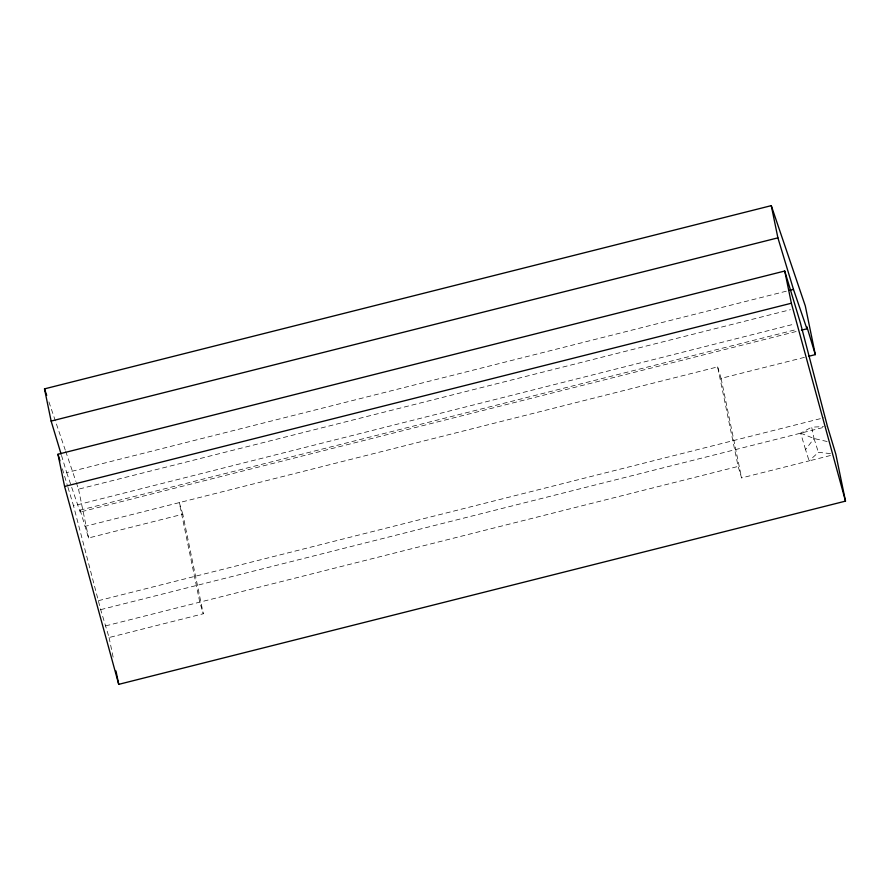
<?xml version="1.0" encoding="UTF-8"?>
<svg xmlns="http://www.w3.org/2000/svg" width="890" height="890" viewBox="0 0 890 890"><rect width="100%" height="100%" fill="white"/><g stroke="black" fill="none" stroke-linecap="round" stroke-linejoin="round"><path stroke-width="0.67" stroke-dasharray="4.45 3.34" d="M796.127 331.525L80.133 512.028L80.167 510.103L796.149 329.6M830.47 455.502L809.11 460.875L805.528 449.561L814.039 438.514L811.669 427.156L823.495 426.599M830.459 453.6L818.411 452.343L809.11 460.875L741.604 477.919L738.133 466.427L717.64 366.891L85.073 526.368M805.528 449.561L800.666 433.163L811.669 427.156M61.51 455.435L66.694 472.612L786.727 291.086M76.317 482.669L78.531 489.177L790.476 309.687M67.94 487.297L73.525 505.798L794.904 323.927M80.167 510.103L88.577 537.972L182.795 514.22L203.287 613.766L109.081 637.518L100.67 609.65L73.525 505.798M717.64 366.891L721.1 378.372L804.549 357.335M98.445 600.672L823.862 417.788M100.67 609.65L826.098 426.755M105.576 625.904L738.133 466.427M800.666 433.163L814.039 438.514L827.122 441.507M66.694 472.612L80.133 512.028M48.917 401.902L65.27 450.095M65.715 451.408L75.884 481.368M814.039 438.514L818.411 452.343M182.795 514.22L179.291 502.616L199.783 602.152L203.287 613.766M62.356 468.796L67.54 485.973M721.1 378.372L741.604 477.919M78.531 489.177L88.577 537.972M109.081 637.518L113.764 660.269"/><path stroke-width="1.33" d="M801.512 330.157L806.907 328.799L806.941 326.875L815.318 354.62L808.587 356.323M61.11 454.111L51.131 421.081L44.5 388.874L771.274 205.646L805.305 305.949L815.318 354.62M51.131 421.081L777.904 237.853L793.468 289.384L806.907 328.799M57.961 454.256L784.735 271.027L800.299 322.558L827.444 426.421L835.821 454.167L845.5 501.126L118.726 684.354L64.603 486.463L57.961 454.256L59.964 460.864M789.419 290.407L793.468 289.384M64.603 486.463L791.366 303.234L784.735 271.027M44.5 388.874L46.714 395.382M791.366 303.234L845.5 501.126M771.274 205.646L777.904 237.853M115.967 670.971L118.726 684.354"/></g></svg>
